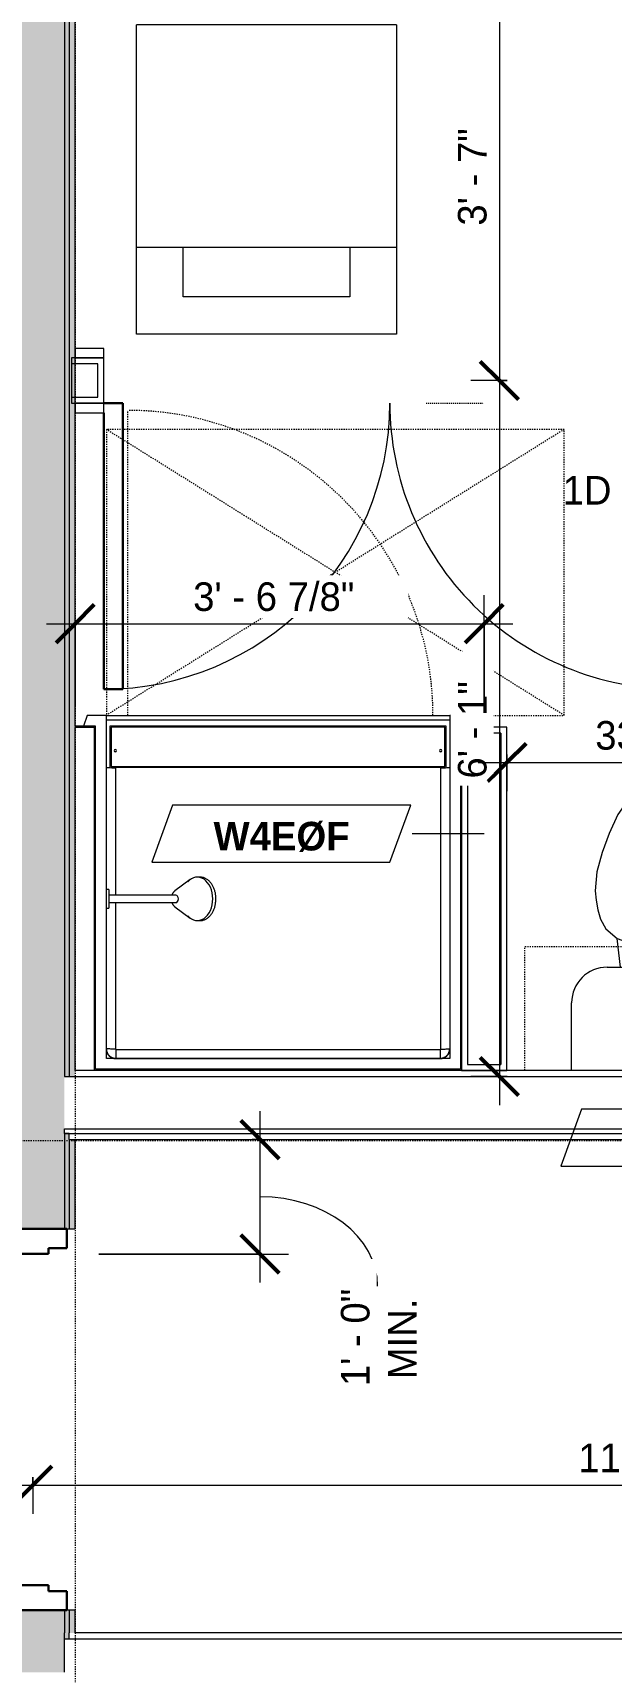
# Model space of a CAD drawing. Header units: inches. Extents: x -4010 to -1814, y 9846 to 12241.
# Drawn here: x -3463.5 to -3402.9, y 11783.2 to 11955.2 of the extents above; entities that cross this region are included whole.
import ezdxf

# ---------------------------------------------------------------- set-up
doc = ezdxf.new("R2010")
doc.units = ezdxf.units.IN
doc.header["$MEASUREMENT"] = 0
for name, pattern in [('Dash', [0.25, 0.125, -0.125]), ('Dash 3_32_', [0.1875, 0.09375, -0.09375]), ('Dash_2_', [0.25, 0.125, -0.125])]:
    doc.linetypes.add(name, pattern=pattern)
for name, color, linetype, lineweight in [('0-1', 7, 'Continuous', 5), ('0-2', 7, 'Continuous', 9), ('A-ANNO-DIMS', 211, 'Continuous', 9), ('A-ANNO-DIMS-32', 211, 'Continuous', 9), ('A-DETL-1', 90, 'Dash 3_32_', 18), ('A-DOOR-1', 7, 'Continuous', 9), ('A-DOOR-2', 10, 'Continuous', 30), ('A-DOOR-3', 31, 'Continuous', 9), ('A-DOOR-4', 31, 'Continuous', 30), ('A-DOOR-FRAM-2', 10, 'Continuous', 30), ('A-GENM', 5, 'Continuous', 9), ('A-GENM-HDLN', 13, 'Dash', 9), ('A-WALL', 113, 'Continuous', 18), ('A-WALL-1', 7, 'Continuous', 9), ('A-WALL-2', 250, 'Continuous', 18), ('A-WALL-3', 113, 'Continuous', 9), ('A-WALL-IDEN', 211, 'Continuous', 9), ('G-ANNO-SYMB-3', 111, 'Continuous', 9), ('G-ANNO-SYMB-4', 111, 'Dash_2_', 9), ('I-WALL-1', 21, 'Continuous', 18), ('I-WALL-2', 241, 'Continuous', 5), ('I-WALL-3', 7, 'Continuous', 9), ('I-WALL-4', 2, 'Continuous', 9), ('P-SANR-FIXT', 6, 'Continuous', 9), ('P-SANR-FIXT-HDLN', 131, 'Dash', 9), ('Q-CASE', 31, 'Continuous', 9), ('Q-CASE-3', 31, 'Dash', 9)]:
    doc.layers.add(name, color=color, linetype=linetype, lineweight=lineweight)
doc.styles.add('Century Gothic', font='ufonts.com_century-gothic.ttf', dxfattribs={"height": 3})
doc.styles.add('Century Gothic_B_1', font='GOTHICB.TTF', dxfattribs={"height": 3})
doc.dimstyles.new('OD_1__HACK_2_1', dxfattribs={"dimscale": 12, "dimtxt": 3.132505, "dimasz": 0.333333, "dimexe": 0.25, "dimexo": 0.166667, "dimgap": 0.041667, "dimtad": 1, "dimdec": 4, "dimrnd": 0.0625, "dimzin": 3, "dimdsep": 46, "dimlunit": 4, "dimtxsty": 'Century Gothic', "dimblk1": 'OBLIQUE', "dimblk2": 'OBLIQUE', "dimsah": 1, "dimcen": 0.09, "dimdle": 0.25, "dimazin": 0, "dimtfac": 1, "dimtdec": 4, "dimtix": 1, "dimtmove": 0, "dimatfit": 3, "dimfxl": 1, "dimtvp": 1, "dimtfill": 1, "dimfrac": 2, "dimtolj": 1, "dimtzin": 0, "dimarcsym": 2})
doc.dimstyles.new('OD_1__HACK_2_2', dxfattribs={"dimscale": 12, "dimtxt": 3.132505, "dimasz": 0.333333, "dimexe": 0.25, "dimexo": 0.166667, "dimgap": 0.041667, "dimtad": 1, "dimdec": 4, "dimrnd": 0.0625, "dimzin": 3, "dimdsep": 46, "dimlunit": 4, "dimtxsty": 'Century Gothic', "dimblk1": 'OBLIQUE', "dimblk2": 'OBLIQUE', "dimsah": 1, "dimcen": 0.09, "dimdle": 0.25, "dimazin": 0, "dimtfac": 1, "dimtdec": 4, "dimtix": 1, "dimtmove": 1, "dimatfit": 3, "dimfxl": 1, "dimtvp": 1, "dimtfill": 1, "dimfrac": 2, "dimtolj": 1, "dimtzin": 0, "dimarcsym": 2})

# ---------------------------------------------------------------- blocks, each defined once
blk = doc.blocks.new('HOLLOW METAL - UNIT DOOR-2318850-UNIT PLANS - 1ST FLOOR')
at = {"layer": 'A-DOOR-1'}
blk.add_arc((18, -4.6875), 36, 180, 270, dxfattribs=at)
at = {"layer": 'A-DOOR-2'}
for p, q in [((16.25, -4.6875), (18, -4.6875)), ((16.25, -40.6875), (16.25, -4.6875)), ((18, -4.6875), (18, -40.6875)), ((18, -40.6875), (16.25, -40.6875))]:
    blk.add_line(p, q, dxfattribs=at)
at = {"layer": 'A-DOOR-FRAM-2'}
for p, q in [((-20, 3.3125), (-18, 3.3125)), ((-20, -4.6875), (-20, 3.3125)), ((-18, 3.3125), (-18, 1.375)), ((18, 3.3125), (20, 3.3125)), ((18, 1.375), (18, 3.3125)), ((20, 3.3125), (20, -4.6875)), ((-18, 1.375), (-17.375, 1.375)), ((-17.375, 1.375), (-17.375, -2.75)), ((17.375, 1.375), (18, 1.375)), ((17.375, -2.75), (17.375, 1.375)), ((-18, -2.75), (-18, -4.6875)), ((-17.375, -2.75), (-18, -2.75)), ((18, -2.75), (17.375, -2.75)), ((18, -4.6875), (18, -2.75)), ((-18, -4.6875), (-20, -4.6875)), ((20, -4.6875), (18, -4.6875))]:
    blk.add_line(p, q, dxfattribs=at)
blk = doc.blocks.new('CTR - 1st Phase - Common Walls_rvt-1-UNIT PLANS - 1ST FLOOR')
at = {"layer": 'I-WALL-1'}
h = blk.add_hatch(color=256, dxfattribs=at)
h.paths.add_polyline_path([(-3459.09, 11787.36), (-3459.09, 11789.74), (-3459.71, 11789.74), (-3459.71, 11787.36)], flags=0)
h.paths.add_polyline_path([(-3459.71, 11829.74), (-3459.09, 11829.74), (-3459.09, 11839.11), (-3459.71, 11839.11), (-3459.71, 11838.56)], flags=0)
h.paths.add_polyline_path([(-3459.09, 11845.74), (-3459.09, 12081.69), (-3459.71, 12081.69), (-3459.71, 11845.74)], flags=0)
at = {"layer": 'I-WALL-2'}
h = blk.add_hatch(color=256, dxfattribs=at)
h.paths.add_polyline_path([(-3465.71, 11783.24), (-3460.21, 11783.24), (-3460.21, 11789.74), (-3465.71, 11789.74), (-3465.71, 11786.74)], flags=0)
h.paths.add_polyline_path([(-3460.54, 11829.74), (-3460.21, 11829.74), (-3460.21, 12081.69), (-3465.71, 12081.69), (-3465.71, 11829.74)], flags=0)
h = blk.add_hatch(color=256, dxfattribs=at)
h.paths.add_polyline_path([(-3460.21, 11786.74), (-3459.71, 11786.74), (-3459.71, 11789.74), (-3460.21, 11789.74), (-3460.21, 11787.36)], flags=0)
h.paths.add_polyline_path([(-3459.96, 11829.74), (-3459.71, 11829.74), (-3459.71, 11839.74), (-3460.21, 11839.74), (-3460.21, 11829.74)], flags=0)
h.paths.add_polyline_path([(-3460.21, 11845.74), (-3459.71, 11845.74), (-3459.71, 12081.69), (-3460.21, 12081.69), (-3460.21, 11847.91)], flags=0)
at = {"layer": 'A-WALL-1'}
blk.add_line((-3203.32, 11787.36), (-3459.09, 11787.36), dxfattribs=at)
at = {"layer": 'A-WALL-2'}
for p, q in [((-3460.21, 12081.69), (-3460.21, 11845.74)), ((-3459.71, 12081.69), (-3459.71, 11845.74)), ((-3460.21, 11845.74), (-3459.71, 11845.74)), ((-3460.21, 11845.74), (-3459.71, 11845.74)), ((-3459.71, 11845.74), (-3459.09, 11845.74)), ((-3459.71, 11845.74), (-3459.09, 11845.74)), ((-3459.09, 11845.74), (-3332.27, 11845.74)), ((-3460.21, 11839.74), (-3460.21, 11840.24)), ((-3460.21, 11840.24), (-3459.09, 11840.24)), ((-3460.21, 11839.74), (-3460.21, 11840.24)), ((-3460.21, 11839.74), (-3459.71, 11839.74)), ((-3460.21, 11839.74), (-3460.21, 11829.74)), ((-3459.71, 11839.74), (-3460.21, 11839.74)), ((-3459.71, 11839.11), (-3459.71, 11839.74)), ((-3459.71, 11839.74), (-3459.09, 11839.74)), ((-3459.71, 11839.11), (-3459.71, 11839.74)), ((-3459.09, 11840.24), (-3332.27, 11840.24)), ((-3459.09, 11839.74), (-3332.27, 11839.74)), ((-3459.71, 11839.11), (-3459.09, 11839.11)), ((-3459.71, 11839.11), (-3459.71, 11829.74)), ((-3460.21, 11789.74), (-3460.21, 11787.36)), ((-3459.71, 11789.74), (-3459.71, 11787.36)), ((-3460.21, 11786.74), (-3460.21, 11787.36)), ((-3460.21, 11783.24), (-3460.21, 11786.74)), ((-3460.21, 11786.74), (-3459.71, 11786.74)), ((-3460.21, 11786.74), (-3459.71, 11786.74)), ((-3459.71, 11786.74), (-3459.71, 11787.36)), ((-3459.71, 11786.74), (-3203.32, 11786.74))]:
    blk.add_line(p, q, dxfattribs=at)
at = {"layer": 'I-WALL-3'}
for p, q in [((-3459.09, 11882.49), (-3459.09, 12081.69)), ((-3459.09, 11846.36), (-3459.09, 11882.36)), ((-3457.06, 11846.36), (-3459.09, 11846.36)), ((-3332.27, 11846.36), (-3418.56, 11846.36)), ((-3459.09, 11839.11), (-3332.27, 11839.11)), ((-3459.09, 11829.74), (-3459.09, 11839.11)), ((-3459.96, 11829.74), (-3459.09, 11829.74)), ((-3459.09, 11789.74), (-3459.96, 11789.74)), ((-3459.09, 11787.36), (-3459.09, 11789.74))]:
    blk.add_line(p, q, dxfattribs=at)
at = {"layer": '0-2', "rotation": 270}
blk.add_blockref('HOLLOW METAL - UNIT DOOR-2318850-UNIT PLANS - 1ST FLOOR', (-3463.27, 11809.74), dxfattribs=at)
blk = doc.blocks.new('Stacked Washer and Dryer - 26_x25_ - Private-1352637-UNIT PLANS - 1ST FLOOR')
at = {"layer": 'P-SANR-FIXT'}
for p, q in [((0, 13.625), (32.4375, 13.625)), ((0, 13.625), (0, -13.625)), ((23.34375, 13.625), (23.34375, -13.625)), ((32.4375, 13.625), (32.4375, -13.625)), ((23.34375, 8.75), (28.53125, 8.75)), ((28.53125, 8.75), (28.53125, -8.75)), ((28.53125, -8.75), (23.34375, -8.75)), ((32.4375, -13.625), (0, -13.625))]:
    blk.add_line(p, q, dxfattribs=at)
blk = doc.blocks.new('Toilet-Domestic-3D - Toilet-Domestic-3D-1352612-UNIT PLANS - 1ST FLOOR')
at = {"layer": 'P-SANR-FIXT'}
for p, q in [((-9.98, 11.75), (-9.98, 18.86)), ((9.98, 18.86), (9.98, 11.75)), ((6.25, 8.02), (-6.25, 8.02)), ((-4.86, 8.02), (-5.21, 5)), ((4.86, 8.02), (5.21, 5)), ((-3.84, 5.5), (-5.21, 5)), ((-2.61, 5.72), (-3.84, 5.5)), ((-1, 6), (-2.13, 5.8)), ((1, 6), (-1, 6)), ((1.89, 5.84), (1, 6)), ((3.84, 5.5), (2.37, 5.76)), ((5.21, 5), (3.84, 5.5)), ((-6.4, 4), (-6.97, 3)), ((-5.21, 5), (-6.4, 4)), ((6.4, 4), (5.21, 5)), ((6.97, 3), (6.4, 4)), ((-7.24, 2), (-7.41, 1)), ((-6.97, 3), (-7.24, 2)), ((7.24, 2), (6.97, 3)), ((7.41, 1), (7.24, 2)), ((-7.41, 1), (-7.5, 0)), ((-7.5, 0), (-7.33, -1.99)), ((7.33, -1.99), (7.5, 0)), ((7.5, 0), (7.41, 1)), ((-7.33, -1.99), (-6.79, -4)), ((6.79, -4), (7.33, -1.99)), ((-6.79, -4), (-6.06, -6)), ((6.06, -6), (6.79, -4)), ((-6.06, -6), (-5.13, -8)), ((5.13, -8), (6.06, -6)), ((-5.13, -8), (-3.74, -10)), ((3.74, -10), (5.13, -8)), ((-3.74, -10), (-2.74, -11)), ((2.74, -11), (3.74, -10)), ((-2.74, -11), (-1.87, -11.5)), ((-1.87, -11.5), (-0.5, -12)), ((-0.5, -12), (0.5, -12)), ((0.5, -12), (1.87, -11.5)), ((1.87, -11.5), (2.74, -11))]:
    blk.add_line(p, q, dxfattribs=at)
for centre, start, end in [((-6.25, 11.75), 180, 270), ((6.25, 11.75), 270, 360)]:
    blk.add_arc(centre, 3.73, start, end, dxfattribs=at)
blk = doc.blocks.new('ADA Clearances - 30_x48_-V80-UNIT PLANS - 1ST FLOOR')
at = {"layer": 'A-GENM-HDLN'}
for p, q in [((15, -24), (-15, 24)), ((-15, -24), (15, 24)), ((15, 24), (-15, 24)), ((15, -24), (15, 24)), ((-15, -14), (-15, -24)), ((-15, -24), (15, -24))]:
    blk.add_line(p, q, dxfattribs=at)
blk = doc.blocks.new('300 Series Wall Hung Cabinet_326 - 30_-2909953-UNIT PLANS - 1ST FLOOR')
at = {"layer": 'Q-CASE'}
for p, q in [((-2.01, 14.69), (-2.5, 14.69)), ((-2.5, 14.69), (-2.5, 13.19)), ((-2.01, 13.19), (-2.01, 14.69)), ((2.49, 14.69), (2, 14.69)), ((2, 14.69), (2, 13.19)), ((2.49, 13.19), (2.49, 14.69)), ((-2.01, 13.19), (-2.5, 13.19)), ((2.49, 13.19), (2, 13.19))]:
    blk.add_line(p, q, dxfattribs=at)
at = {"layer": 'Q-CASE-3'}
for p, q in [((-15, 0.19), (-15, 13.19)), ((-15, 13.19), (15, 13.19)), ((15, 13.19), (15, 0.19)), ((15, 0.19), (-15, 0.19))]:
    blk.add_line(p, q, dxfattribs=at)
blk = doc.blocks.new('4LBS24238A75FTB_V2 - 4LBS24238A75FTB_V2-V86-UNIT PLANS - 1ST FLOOR')
at = {"layer": 'P-SANR-FIXT'}
for p, q in [((0, -0.5), (38.5, -0.5)), ((0, -36.5), (0, -0.5)), ((0.12, -36.62), (0.12, -0.63)), ((0.12, -0.63), (38.38, -0.63)), ((38.38, -0.63), (38.38, -36.62)), ((38.5, -0.5), (38.5, -36.5)), ((1.25, -37.75), (1.25, -1.75)), ((1.25, -1.75), (37.25, -1.75)), ((1.3, -2.43), (1.28, -2.51)), ((1.38, -2.26), (1.37, -2.28)), ((1.42, -2.2), (1.4, -2.23)), ((1.58, -2.01), (1.51, -2.08)), ((1.73, -1.9), (1.7, -1.92)), ((2.01, -1.78), (1.93, -1.8)), ((2.2, -32.27), (2.2, -2.75)), ((2.25, -1.77), (2.25, -1.75)), ((36.25, -1.77), (2.25, -1.77)), ((36.25, -2.7), (2.25, -2.7)), ((36.25, -1.77), (36.25, -1.75)), ((36.3, -18.11), (36.3, -2.75)), ((36.57, -1.8), (36.49, -1.78)), ((36.8, -1.92), (36.77, -1.9)), ((36.99, -2.08), (36.92, -2.01)), ((37.1, -2.23), (37.08, -2.2)), ((37.13, -2.28), (37.12, -2.26)), ((37.22, -2.51), (37.2, -2.43)), ((37.25, -1.75), (37.25, -17.52)), ((36.3, -32.27), (36.3, -18.89)), ((37.25, -19.48), (37.25, -37.75)), ((1.62, -32.27), (1.62, -36.62)), ((36.75, -32.38), (1.75, -32.38)), ((1.75, -32.38), (1.75, -36.5)), ((2.2, -32.27), (36.3, -32.27)), ((36.75, -36.5), (36.75, -32.38)), ((36.88, -36.62), (36.88, -32.27)), ((0, -36.5), (-2.02, -36.5)), ((-2.02, -36.5), (-2.02, -36.62)), ((-2.02, -36.62), (0.12, -36.62)), ((-1.13, -36.62), (-0.75, -37.75)), ((-0.75, -37.75), (1.25, -37.75)), ((1.25, -37.25), (37.25, -37.25)), ((1.25, -37.75), (1.25, -37.25)), ((37.25, -37.75), (1.25, -37.75)), ((1.62, -36.62), (36.88, -36.62)), ((1.75, -36.5), (36.75, -36.5)), ((37.25, -37.25), (37.25, -37.75)), ((37.25, -37.75), (39.25, -37.75)), ((38.38, -36.62), (40.52, -36.62)), ((40.52, -36.5), (38.5, -36.5)), ((39.25, -37.75), (39.63, -36.62)), ((40.52, -36.62), (40.52, -36.5))]:
    blk.add_line(p, q, dxfattribs=at)
for centre, radius, start, end in [((2.25, -2.75), 1, 90, 180), ((36.25, -2.75), 1, 0, 90), ((2.2, -34.06), 0.125, 0, 180), ((2.2, -34.06), 0.125, 180, 0), ((36.3, -34.06), 0.125, 0, 180), ((36.3, -34.06), 0.125, 180, 0)]:
    blk.add_arc(centre, radius, start, end, dxfattribs=at)
for centre, start_param, end_param in [((2.2, -32.28), 1.570796, 3.141593), ((36.3, -32.28), 0, 1.570796)]:
    blk.add_ellipse(centre, major_axis=(0.95, 0), ratio=0.019505, start_param=start_param, end_param=end_param, dxfattribs=at)
for points, knots in [([(2.25, -1.77), (2.18, -1.77), (2.05, -1.78), (1.8, -1.86), (1.52, -2.04), (1.34, -2.32), (1.26, -2.57), (1.25, -2.7), (1.25, -2.77)], [0, 0, 0, 0, 0.125, 0.25, 0.5, 0.75, 0.875, 1, 1, 1, 1]), ([(1.38, -2.25), (1.41, -2.21), (1.47, -2.12), (1.54, -2.04), (1.59, -2)], [-0.6665731, -0.6665731, -0.6665731, -0.6665731, -0.5714286, -0.4611793, -0.4611793, -0.4611793, -0.4611793]), ([(1.75, -1.88), (1.77, -1.87), (1.86, -1.82), (2.03, -1.77), (2.17, -1.75), (2.25, -1.75)], [-0.3333068, -0.3333068, -0.3333068, -0.3333068, -0.2857143, -0.1428571, 0, 0, 0, 0]), ([(2.25, -2.7), (2.24, -2.7), (2.24, -2.7), (2.23, -2.7), (2.22, -2.71), (2.22, -2.71), (2.21, -2.72), (2.21, -2.73), (2.2, -2.74), (2.2, -2.74), (2.2, -2.75), (2.2, -2.75)], [-1, -1, -1, -1, -0.833333, -0.75, -0.666667, -0.583333, -0.416667, -0.333333, -0.208333, -0.083333, 0, 0, 0, 0]), ([(36.25, -1.75), (36.31, -1.75), (36.42, -1.76), (36.59, -1.8), (36.7, -1.85), (36.75, -1.88)], [-1, -1, -1, -1, -0.8928571, -0.7857143, -0.6666667, -0.6666667, -0.6666667, -0.6666667]), ([(37.25, -2.77), (37.25, -2.7), (37.24, -2.57), (37.16, -2.32), (36.98, -2.04), (36.7, -1.86), (36.45, -1.78), (36.32, -1.77), (36.25, -1.77)], [0, 0, 0, 0, 0.125, 0.25, 0.5, 0.75, 0.875, 1, 1, 1, 1]), ([(36.3, -2.75), (36.3, -2.74), (36.3, -2.74), (36.3, -2.73), (36.29, -2.72), (36.29, -2.72), (36.28, -2.71), (36.27, -2.71), (36.26, -2.7), (36.26, -2.7), (36.25, -2.7), (36.25, -2.7)], [-1, -1, -1, -1, -0.833333, -0.75, -0.666667, -0.583333, -0.416667, -0.333333, -0.208333, -0.083333, 0, 0, 0, 0]), ([(36.75, -1.88), (36.79, -1.91), (36.89, -1.97), (36.97, -2.05), (37.01, -2.1)], [-0.6665731, -0.6665731, -0.6665731, -0.6665731, -0.5714286, -0.4475924, -0.4475924, -0.4475924, -0.4475924]), ([(37.12, -2.25), (37.13, -2.27), (37.16, -2.33), (37.18, -2.38), (37.19, -2.42)], [-0.3333068, -0.3333068, -0.3333068, -0.3333068, -0.2857143, -0.2174647, -0.2174647, -0.2174647, -0.2174647])]:
    blk.add_open_spline(points, degree=3, knots=knots, dxfattribs=at)
for points in [[(1.25, -2.75), (1.25, -2.74), (1.25, -2.72), (1.25, -2.71)], [(2.2, -2.75), (2.12, -2.75), (1.95, -2.75), (1.72, -2.75), (1.52, -2.76), (1.37, -2.76), (1.27, -2.76), (1.25, -2.77), (1.25, -2.77)], [(1.35, -2.32), (1.36, -2.3), (1.37, -2.27), (1.38, -2.25)], [(1.63, -1.97), (1.67, -1.94), (1.71, -1.91), (1.75, -1.88)], [(2.25, -2.7), (2.25, -2.62), (2.25, -2.45), (2.25, -2.22), (2.25, -2.03), (2.25, -1.88), (2.25, -1.82), (2.25, -1.8)], [(36.25, -2.7), (36.25, -2.62), (36.25, -2.45), (36.25, -2.22), (36.25, -2.03), (36.25, -1.88), (36.25, -1.82), (36.25, -1.8)], [(36.3, -2.75), (36.38, -2.75), (36.55, -2.75), (36.78, -2.75), (36.98, -2.76), (37.13, -2.76), (37.23, -2.76), (37.25, -2.77), (37.25, -2.77)], [(37.04, -2.14), (37.07, -2.18), (37.09, -2.21), (37.12, -2.25)], [(37.25, -2.67), (37.25, -2.7), (37.25, -2.72), (37.25, -2.75)]]:
    blk.add_open_spline(points, degree=3, dxfattribs=at)
at = {"layer": 'P-SANR-FIXT-HDLN'}
blk.add_line((35, -37.75), (35, -69.75), dxfattribs=at)
blk.add_arc((35, -37.75), 32, 180, 270, dxfattribs=at)
blk = doc.blocks.new('Shower Head - Shower Head-3260035-UNIT PLANS - 1ST FLOOR')
at = {"layer": 'P-SANR-FIXT'}
for p, q in [((-2.28, 9.81), (-2.28, 9.54)), ((-2.02, 8.78), (-0.84, 7.19)), ((0.84, 7.19), (2.02, 8.78)), ((2.28, 9.54), (2.28, 9.81)), ((-0.39, 7.27), (-0.39, 6.01)), ((0.39, 6.01), (0.39, 7.27)), ((-0.98, 0.26), (-0.98, 0)), ((-0.98, 0.26), (0.98, 0.26)), ((0.98, 0), (-0.98, 0)), ((-0.39, 1), (-0.39, 0.26)), ((0.39, 0.26), (0.39, 1)), ((0.98, 0), (0.98, 0.26))]:
    blk.add_line(p, q, dxfattribs=at)
at = {"layer": 'P-SANR-FIXT', "flags": 128}
for points in [[(0, 11.49), (-0.09, 11.49), (-0.18, 11.48), (-0.27, 11.48), (-0.35, 11.47), (-0.44, 11.46), (-0.53, 11.44), (-0.62, 11.43), (-0.7, 11.41), (-0.79, 11.39), (-0.87, 11.36), (-0.95, 11.34), (-1.03, 11.31), (-1.11, 11.28), (-1.19, 11.25), (-1.26, 11.21), (-1.34, 11.17), (-1.41, 11.13), (-1.48, 11.09), (-1.55, 11.05), (-1.61, 11), (-1.68, 10.95), (-1.74, 10.9), (-1.8, 10.85), (-1.85, 10.8), (-1.9, 10.74), (-1.95, 10.69), (-2, 10.63), (-2.04, 10.57), (-2.08, 10.51), (-2.12, 10.44), (-2.15, 10.38), (-2.18, 10.31), (-2.21, 10.25), (-2.23, 10.18), (-2.25, 10.11), (-2.26, 10.04), (-2.27, 9.97), (-2.28, 9.9), (-2.28, 9.83), (-2.28, 9.81)], [(2.28, 9.81), (2.28, 9.88), (2.28, 9.95), (2.27, 10.02), (2.25, 10.09), (2.24, 10.16), (2.21, 10.23), (2.19, 10.3), (2.16, 10.36), (2.13, 10.43), (2.09, 10.49), (2.05, 10.55), (2.01, 10.61), (1.97, 10.67), (1.92, 10.73), (1.86, 10.79), (1.81, 10.84), (1.75, 10.89), (1.69, 10.94), (1.63, 10.99), (1.57, 11.04), (1.5, 11.08), (1.43, 11.12), (1.36, 11.16), (1.28, 11.2), (1.21, 11.24), (1.13, 11.27), (1.05, 11.3), (0.97, 11.33), (0.89, 11.36), (0.81, 11.38), (0.72, 11.4), (0.64, 11.42), (0.55, 11.44), (0.47, 11.45), (0.38, 11.46), (0.29, 11.47), (0.2, 11.48), (0.11, 11.49), (0.02, 11.49), (0, 11.49)], [(-0.84, 7.19), (-0.81, 7.16), (-0.79, 7.13), (-0.76, 7.1), (-0.73, 7.08), (-0.7, 7.05), (-0.68, 7.03), (-0.65, 7.01), (-0.62, 6.98), (-0.59, 6.97), (-0.56, 6.95), (-0.53, 6.93), (-0.49, 6.91), (-0.46, 6.9), (-0.43, 6.89), (-0.4, 6.87)], [(0.39, 6.87), (0.43, 6.88), (0.46, 6.9), (0.49, 6.91), (0.52, 6.93), (0.55, 6.94), (0.58, 6.96), (0.61, 6.98), (0.64, 7), (0.67, 7.03), (0.7, 7.05), (0.73, 7.07), (0.76, 7.1), (0.78, 7.13), (0.81, 7.16), (0.83, 7.19), (0.84, 7.19)], [(-0.39, 6.01), (-0.39, 5.81), (-0.39, 5.6), (-0.39, 5.38), (-0.39, 5.15), (-0.39, 4.92), (-0.39, 4.68), (-0.39, 4.43), (-0.39, 4.18), (-0.39, 3.93), (-0.39, 3.67), (-0.39, 3.4), (-0.39, 3.13), (-0.39, 2.86), (-0.39, 2.59), (-0.39, 2.31), (-0.39, 2.03), (-0.39, 1.75), (-0.39, 1.46), (-0.39, 1.18), (-0.39, 1)], [(0.39, 1), (0.39, 1.29), (0.39, 1.57), (0.39, 1.85), (0.39, 2.13), (0.39, 2.41), (0.39, 2.69), (0.39, 2.96), (0.39, 3.23), (0.39, 3.5), (0.39, 3.76), (0.39, 4.02), (0.39, 4.27), (0.39, 4.52), (0.39, 4.77), (0.39, 5), (0.39, 5.23), (0.39, 5.46), (0.39, 5.67), (0.39, 5.88), (0.39, 6.01)]]:
    blk.add_lwpolyline(points, dxfattribs=at)
at = {"layer": 'P-SANR-FIXT'}
for centre, major_axis, start_param, end_param in [((0, 9.54), (-2.28, 0), 4.712389, 6.956384), ((0, 9.54), (2.28, 0), 5.609987, 7.853982), ((0, 7.27), (-0.394, 0), 4.712389, 6.283185), ((0, 7.27), (-0.394, 0), 3.141593, 4.712389)]:
    blk.add_ellipse(centre, major_axis=major_axis, ratio=0.707107, start_param=start_param, end_param=end_param, dxfattribs=at)
blk = doc.blocks.new('SWING - DOUBLE - FLUSH - 5-0 x 6-8 - DUMMY-3703244-UNIT PLANS - 1ST FLOOR')
at = {"layer": 'A-DOOR-3'}
for p, q in [((-30, 3.375), (-33, 3.375)), ((-33, 3.375), (-33, 2.375)), ((-33, 2.375), (-30, 2.375)), ((-30, 2.375), (-30, 3.375)), ((33, 3.375), (30, 3.375)), ((30, 3.375), (30, 2.375)), ((30, 2.375), (33, 2.375)), ((33, 2.375), (33, 3.375)), ((-30, -2.375), (-33, -2.375)), ((-33, -2.375), (-33, -3.375)), ((-33, -3.375), (-30, -3.375)), ((-30, -3.375), (-30, -2.375)), ((33, -2.375), (30, -2.375)), ((30, -2.375), (30, -3.375)), ((30, -3.375), (33, -3.375)), ((33, -3.375), (33, -2.375))]:
    blk.add_line(p, q, dxfattribs=at)
for centre, start, end in [((-30, 2.375), 360, 90), ((30, 2.375), 90, 180)]:
    blk.add_arc(centre, 30, start, end, dxfattribs=at)
at = {"layer": 'A-DOOR-4'}
for p, q in [((-30, 3.375), (-30, 32.375)), ((-30, 32.375), (-28, 32.375)), ((-28, 32.375), (-28, 2.375)), ((30, 32.375), (28, 32.375)), ((28, 32.375), (28, 2.375)), ((30, 3.375), (30, 32.375)), ((-28, 2.375), (-30, 2.375)), ((28, 2.375), (30, 2.375))]:
    blk.add_line(p, q, dxfattribs=at)
blk = doc.blocks.new('DIMBLOCK271-UNIT PLANS - 1ST FLOOR')
at = {"layer": 'A-ANNO-DIMS-32', "lineweight": 50}
for p, q in [((-3439.7, 11839.11), (-3441.7, 11841.11)), ((-3439.7, 11839.11), (-3437.7, 11837.11)), ((-3439.7, 11827.11), (-3441.7, 11829.11)), ((-3439.7, 11827.11), (-3437.7, 11825.11))]:
    blk.add_line(p, q, dxfattribs=at)
at = {"layer": 'A-ANNO-DIMS-32'}
for p, q in [((-3439.7, 11824.11), (-3439.7, 11842.11)), ((-3440.53, 11839.11), (-3436.7, 11839.11)), ((-3439.7, 11839.11), (-3440.53, 11839.11)), ((-3456.59, 11827.11), (-3436.7, 11827.11)), ((-3439.7, 11827.11), (-3456.59, 11827.11))]:
    blk.add_line(p, q, dxfattribs=at)
blk.add_ellipse((-3439.7, 11823.74), major_axis=(12.33, 0), ratio=0.75996, start_param=0, end_param=1.570796, dxfattribs=at)
at = {"layer": 'A-ANNO-DIMS-32', "color": 0, "insert": (-3426.29, 11813.97), "char_height": 3, "width": 10.8594, "attachment_point": 1, "rotation": 90, "line_spacing_factor": 0.984502, "style": 'Century Gothic', "bg_fill": 3, "box_fill_scale": 1.25, "bg_fill_color": 256, "bg_fill_true_color": 13158600, "bg_fill_transparency": 0}
blk.add_mtext('MIN.', dxfattribs=at)
at = {"layer": 'A-ANNO-DIMS-32', "color": 0, "insert": (-3431.22, 11813.25), "char_height": 3, "width": 12.5897, "attachment_point": 1, "rotation": 90, "line_spacing_factor": 0.984502, "style": 'Century Gothic', "bg_fill": 3, "box_fill_scale": 1.25, "bg_fill_color": 256, "bg_fill_true_color": 13158600, "bg_fill_transparency": 0}
blk.add_mtext('1\' - 0"', dxfattribs=at)
blk = doc.blocks.new('_Oblique')
at = {"color": 0, "linetype": 'ByBlock', "lineweight": -2}
blk.add_line((-0.5, -0.5), (0.5, 0.5), dxfattribs=at)
blk = doc.blocks.new('DIMBLOCK282-UNIT PLANS - 1ST FLOOR')
at = {"layer": 'A-ANNO-DIMS-32', "lineweight": 50}
for p, q in [((-3414.6, 11961.74), (-3416.6, 11963.74)), ((-3414.6, 11961.74), (-3412.6, 11959.74)), ((-3414.6, 11918.74), (-3416.6, 11920.74)), ((-3414.6, 11918.74), (-3412.6, 11916.74))]:
    blk.add_line(p, q, dxfattribs=at)
at = {"layer": 'A-ANNO-DIMS-32'}
for p, q in [((-3414.6, 11964.74), (-3414.6, 11918.74)), ((-3413.77, 11961.74), (-3417.6, 11961.74)), ((-3414.6, 11961.74), (-3413.77, 11961.74)), ((-3413.77, 11918.74), (-3417.6, 11918.74)), ((-3414.6, 11918.74), (-3413.77, 11918.74))]:
    blk.add_line(p, q, dxfattribs=at)
at = {"layer": 'A-ANNO-DIMS-32', "color": 0, "insert": (-3418.95, 11934.99), "char_height": 3, "width": 12.5897, "attachment_point": 1, "rotation": 90, "line_spacing_factor": 0.984502, "style": 'Century Gothic', "bg_fill": 3, "box_fill_scale": 1.25, "bg_fill_color": 256, "bg_fill_true_color": 13158600, "bg_fill_transparency": 0}
blk.add_mtext('3\' - 7"', dxfattribs=at)
blk = doc.blocks.new('DIMBLOCK283-UNIT PLANS - 1ST FLOOR')
at = {"layer": 'A-ANNO-DIMS-32', "lineweight": 50}
for p, q in [((-3414.6, 11918.74), (-3416.6, 11920.74)), ((-3414.6, 11918.74), (-3412.6, 11916.74)), ((-3414.6, 11845.74), (-3416.6, 11847.74)), ((-3414.6, 11845.74), (-3412.6, 11843.74))]:
    blk.add_line(p, q, dxfattribs=at)
at = {"layer": 'A-ANNO-DIMS-32'}
for p, q in [((-3413.77, 11918.74), (-3417.6, 11918.74)), ((-3414.6, 11918.74), (-3414.6, 11842.74)), ((-3414.6, 11918.74), (-3413.77, 11918.74)), ((-3413.77, 11845.74), (-3417.6, 11845.74)), ((-3414.6, 11845.74), (-3413.77, 11845.74))]:
    blk.add_line(p, q, dxfattribs=at)
at = {"layer": 'A-ANNO-DIMS-32', "color": 0, "insert": (-3418.95, 11876.99), "char_height": 3, "width": 12.5897, "attachment_point": 1, "rotation": 90, "line_spacing_factor": 0.984502, "style": 'Century Gothic', "bg_fill": 3, "box_fill_scale": 1.25, "bg_fill_color": 256, "bg_fill_true_color": 13158600, "bg_fill_transparency": 0}
blk.add_mtext('6\' - 1"', dxfattribs=at)
blk = doc.blocks.new('DIMBLOCK287-UNIT PLANS - 1ST FLOOR')
at = {"layer": 'A-ANNO-DIMS-32'}
for p, q in [((-3328.65, 11840.74), (-3328.65, 11799.87)), ((-3328.65, 11802.87), (-3328.65, 11840.74)), ((-3463.52, 11803.7), (-3463.52, 11799.87)), ((-3463.52, 11802.87), (-3463.52, 11803.7)), ((-3466.52, 11802.87), (-3328.65, 11802.87))]:
    blk.add_line(p, q, dxfattribs=at)
at = {"layer": 'A-ANNO-DIMS-32', "lineweight": 50}
for p, q in [((-3463.52, 11802.87), (-3461.52, 11804.87)), ((-3328.65, 11802.87), (-3326.65, 11804.87)), ((-3463.52, 11802.87), (-3465.52, 11800.87)), ((-3328.65, 11802.87), (-3330.65, 11800.87))]:
    blk.add_line(p, q, dxfattribs=at)
at = {"layer": 'A-ANNO-DIMS-32', "color": 0, "insert": (-3406.33, 11807.22), "char_height": 3, "width": 24.5827, "attachment_point": 1, "line_spacing_factor": 0.984502, "style": 'Century Gothic', "bg_fill": 3, "box_fill_scale": 1.25, "bg_fill_color": 256, "bg_fill_true_color": 13158600, "bg_fill_transparency": 0}
blk.add_mtext('11\' - 2 7/8"', dxfattribs=at)
blk = doc.blocks.new('DIMBLOCK353-UNIT PLANS - 1ST FLOOR')
at = {"layer": 'A-ANNO-DIMS-32', "lineweight": 50}
for p, q in [((-3413.81, 11878.68), (-3411.81, 11880.68)), ((-3380.27, 11878.68), (-3378.27, 11880.68)), ((-3413.81, 11878.68), (-3415.81, 11876.68)), ((-3380.27, 11878.68), (-3382.27, 11876.68))]:
    blk.add_line(p, q, dxfattribs=at)
at = {"layer": 'A-ANNO-DIMS-32'}
for p, q in [((-3380.27, 11872.37), (-3380.27, 11881.68)), ((-3413.81, 11879.51), (-3413.81, 11875.68)), ((-3413.81, 11878.68), (-3413.81, 11879.51)), ((-3416.81, 11878.68), (-3377.27, 11878.68)), ((-3380.27, 11878.68), (-3380.27, 11872.37))]:
    blk.add_line(p, q, dxfattribs=at)
at = {"layer": 'A-ANNO-DIMS-32', "color": 0, "insert": (-3404.55, 11883.02), "char_height": 3, "width": 18.0194, "attachment_point": 1, "line_spacing_factor": 0.984502, "style": 'Century Gothic', "bg_fill": 3, "box_fill_scale": 1.25, "bg_fill_color": 256, "bg_fill_true_color": 13158600, "bg_fill_transparency": 0}
blk.add_mtext('33" MIN', dxfattribs=at)
blk = doc.blocks.new('DIMBLOCK372-UNIT PLANS - 1ST FLOOR')
at = {"layer": 'A-ANNO-DIMS-32'}
for p, q in [((-3459.09, 11884.49), (-3459.09, 11896.23)), ((-3416.19, 11884.36), (-3416.19, 11896.23)), ((-3462.09, 11893.23), (-3413.19, 11893.23)), ((-3459.09, 11893.23), (-3459.09, 11884.49)), ((-3416.19, 11893.23), (-3416.19, 11884.36))]:
    blk.add_line(p, q, dxfattribs=at)
at = {"layer": 'A-ANNO-DIMS-32', "lineweight": 50}
for p, q in [((-3459.09, 11893.23), (-3457.09, 11895.23)), ((-3416.19, 11893.23), (-3414.19, 11895.23)), ((-3459.09, 11893.23), (-3461.09, 11891.23)), ((-3416.19, 11893.23), (-3418.19, 11891.23))]:
    blk.add_line(p, q, dxfattribs=at)
at = {"layer": 'A-ANNO-DIMS-32', "color": 0, "insert": (-3446.71, 11897.57), "char_height": 3, "width": 21.7784, "attachment_point": 1, "line_spacing_factor": 0.984502, "style": 'Century Gothic', "bg_fill": 3, "box_fill_scale": 1.25, "bg_fill_color": 256, "bg_fill_true_color": 13158600, "bg_fill_transparency": 0}
blk.add_mtext('3\' - 6 7/8"', dxfattribs=at)
blk = doc.blocks.new('Wall Tag - Arch Wall-3956453-UNIT PLANS - 1ST FLOOR')
at = {"layer": 'A-WALL-IDEN'}
for p, q in [((-0.3561, 0.0937), (-0.4244, -0.0937)), ((0.4244, 0.0937), (-0.3561, 0.0937)), ((0.3561, -0.0937), (0.4244, 0.0937)), ((-0.4244, -0.0937), (0.3561, -0.0937))]:
    blk.add_line(p, q, dxfattribs=at)

msp = doc.modelspace()

# ---------------------------------------------------------------- linework, layer by layer
at = {"layer": 'A-DETL-1'}
msp.add_line((-3422.26194, 11916.3644), (-3416.26194, 11916.3644), dxfattribs=at)
at = {"layer": 'A-WALL'}
for p, q in [((-3456.71124, 11920.4894), (-3459.46124, 11920.4894)), ((-3456.71124, 11916.9894), (-3456.71124, 11920.4894)), ((-3459.46124, 11916.9894), (-3456.71124, 11916.9894)), ((-3414.43733, 11881.7394), (-3417.93733, 11881.7394)), ((-3417.93733, 11881.7394), (-3417.93733, 11846.9894)), ((-3414.43733, 11881.7394), (-3414.43733, 11846.9894)), ((-3417.93733, 11846.9894), (-3414.43733, 11846.9894))]:
    msp.add_line(p, q, dxfattribs=at)
at = {"layer": 'A-WALL-3'}
for p, q in [((-3456.08624, 11921.1144), (-3459.46124, 11921.1144)), ((-3459.46124, 11921.1144), (-3459.46124, 11916.3644)), ((-3456.08624, 11916.3644), (-3456.08624, 11921.1144)), ((-3459.46124, 11916.3644), (-3456.08624, 11916.3644))]:
    msp.add_line(p, q, dxfattribs=at)
at = {"layer": 'G-ANNO-SYMB-4'}
for p, q in [((-3459.08624, 12117.12403), (-3459.08624, 11774.9894)), ((-3134.12374, 11838.9894), (-3466.52374, 11838.9894))]:
    msp.add_line(p, q, dxfattribs=at)
at = {"layer": 'I-WALL-4'}
for p, q in [((-3413.81233, 11882.3644), (-3416.53842, 11882.3644)), ((-3413.81233, 11846.3644), (-3413.81233, 11882.3644)), ((-3418.56233, 11846.3644), (-3413.81233, 11846.3644))]:
    msp.add_line(p, q, dxfattribs=at)

# ---------------------------------------------------------------- block references
at = {"layer": '0-1'}
msp.add_blockref('CTR - 1st Phase - Common Walls_rvt-1-UNIT PLANS - 1ST FLOOR', (0, 0), dxfattribs=at)
at = {"layer": 'A-DOOR-3', "rotation": 180}
msp.add_blockref('SWING - DOUBLE - FLUSH - 5-0 x 6-8 - DUMMY-3703244-UNIT PLANS - 1ST FLOOR', (-3426.08624, 11918.7394), dxfattribs=at)
at = {"layer": 'A-GENM', "rotation": 90.00000000011636}
msp.add_blockref('ADA Clearances - 30_x48_-V80-UNIT PLANS - 1ST FLOOR', (-3431.81233, 11898.6144), dxfattribs=at)
at = {"layer": 'A-WALL-IDEN', "xscale": 31.99999999999999, "yscale": 31.99999999999999, "zscale": 31.99999999999999}
msp.add_blockref('Wall Tag - Arch Wall-3956453-UNIT PLANS - 1ST FLOOR', (-3437.47658, 11871.19814), dxfattribs=at)
at = {"layer": 'P-SANR-FIXT'}
for name, p, rotation in [('Stacked Washer and Dryer - 26_x25_ - Private-1352637-UNIT PLANS - 1ST FLOOR', (-3439.02374, 11956.0519), 270.0000000000069), ('4LBS24238A75FTB_V2 - 4LBS24238A75FTB_V2-V86-UNIT PLANS - 1ST FLOOR', (-3418.56233, 11845.8644), 180), ('Toilet-Domestic-3D - Toilet-Domestic-3D-1352612-UNIT PLANS - 1ST FLOOR', (-3397.04303, 11865.22021), 180), ('Shower Head - Shower Head-3260035-UNIT PLANS - 1ST FLOOR', (-3455.81233, 11864.3644), 269.9999999999146)]:
    msp.add_blockref(name, p, dxfattribs=dict(at, rotation=rotation))
at = {"layer": 'Q-CASE'}
msp.add_blockref('300 Series Wall Hung Cabinet_326 - 30_-2909953-UNIT PLANS - 1ST FLOOR', (-3396.91803, 11846.18149), dxfattribs=at)

# ---------------------------------------------------------------- texts
at = {"layer": 'A-WALL-IDEN', "insert": (-3444.57282, 11872.44568), "char_height": 3, "width": 17.069, "attachment_point": 1, "style": 'Century Gothic_B_1'}
msp.add_mtext('W4EØF', dxfattribs=at)
at = {"layer": 'G-ANNO-SYMB-3', "insert": (-3407.97343, 11908.72844), "char_height": 3, "width": 6.666, "attachment_point": 1, "style": 'Century Gothic'}
msp.add_mtext('1D', dxfattribs=at)

# ---------------------------------------------------------------- next in the draw order: dimensions: what is measured, and where the dimension line sits
at = {"layer": 'A-ANNO-DIMS'}
dim = msp.add_linear_dim(base=(-3414.60289, 11918.7394), p1=(-3411.77446, 11961.7394), p2=(-3411.77446, 11918.7394), angle=90, dimstyle='OD_1__HACK_2_1', override={"dimpost": '<>', "dimfxl": 43}, dxfattribs=at)
dim.commit()
dim.dimension.update_dxf_attribs({"geometry": 'DIMBLOCK282-UNIT PLANS - 1ST FLOOR', "text_midpoint": (-3416.67835, 11940.2394)})
dim = msp.add_linear_dim(base=(-3439.7015, 11839.1144), p1=(-3458.58624, 11827.1144), p2=(-3442.52993, 11839.1144), angle=90, text='<>\\XMIN.', dimstyle='OD_1__HACK_2_2', override={"dimpost": '<>', "dimfxl": 20.045072}, dxfattribs=at)
dim.commit()
dim.dimension.update_dxf_attribs({"geometry": 'DIMBLOCK271-UNIT PLANS - 1ST FLOOR', "text_midpoint": (-3427.21681, 11813.2527), "dimtype": 160, "text_rotation": 90})

# ---------------------------------------------------------------- next in the draw order: dimensions: what is measured, and where the dimension line sits
dim = msp.add_linear_dim(base=(-3414.60289, 11845.7394), p1=(-3411.77446, 11918.7394), p2=(-3411.77446, 11845.7394), angle=90, dimstyle='OD_1__HACK_2_1', override={"dimpost": '<>', "dimfxl": 73}, dxfattribs=at)
dim.commit()
dim.dimension.update_dxf_attribs({"geometry": 'DIMBLOCK283-UNIT PLANS - 1ST FLOOR', "text_midpoint": (-3416.67835, 11882.2394)})

# ---------------------------------------------------------------- next in the draw order: dimensions: what is measured, and where the dimension line sits
dim = msp.add_linear_dim(base=(-3380.27374, 11878.67795), p1=(-3413.81233, 11881.50637), p2=(-3380.27374, 11870.36899), text='33" MIN', dimstyle='OD_1__HACK_2_1', override={"dimpost": '<>', "dimfxl": 35.339475}, dxfattribs=at)
dim.commit()
dim.dimension.update_dxf_attribs({"geometry": 'DIMBLOCK353-UNIT PLANS - 1ST FLOOR', "text_midpoint": (-3397.04303, 11880.75341)})
dim = msp.add_linear_dim(base=(-3328.64874, 11802.8702), p1=(-3463.52374, 11805.69863), p2=(-3328.64874, 11842.7394), dimstyle='OD_1__HACK_2_1', override={"dimpost": '<>', "dimfxl": 139.86881}, dxfattribs=at)
dim.commit()
dim.dimension.update_dxf_attribs({"geometry": 'DIMBLOCK287-UNIT PLANS - 1ST FLOOR', "text_midpoint": (-3396.08624, 11805.11187)})

# ---------------------------------------------------------------- next in the draw order: linework, layer by layer
at = {"layer": 'A-WALL-IDEN'}
msp.add_line((-3416.18733, 11871.19814), (-3423.74488, 11871.19814), dxfattribs=at)

# ---------------------------------------------------------------- next in the draw order: block references
at = {"layer": 'A-WALL-IDEN', "xscale": 31.99999999999999, "yscale": 31.99999999999999, "zscale": 31.99999999999999}
msp.add_blockref('Wall Tag - Arch Wall-3956453-UNIT PLANS - 1ST FLOOR', (-3394.58624, 11839.32138), dxfattribs=at)

# ---------------------------------------------------------------- next in the draw order: dimensions: what is measured, and where the dimension line sits
at = {"layer": 'A-ANNO-DIMS'}
dim = msp.add_linear_dim(base=(-3416.18733, 11893.22598), p1=(-3459.08624, 11882.4894), p2=(-3416.18733, 11882.3644), dimstyle='OD_1__HACK_2_1', override={"dimpost": '<>', "dimfxl": 42.899091}, dxfattribs=at)
dim.commit()
dim.dimension.update_dxf_attribs({"geometry": 'DIMBLOCK372-UNIT PLANS - 1ST FLOOR', "text_midpoint": (-3437.63678, 11895.46766)})

doc.saveas('drawing.dxf')
